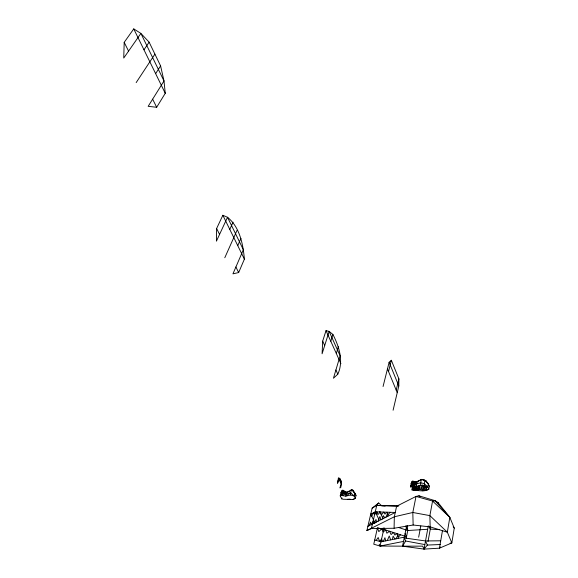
<?xml version="1.0" encoding="UTF-8"?>
<svg xmlns="http://www.w3.org/2000/svg" width="578" height="578" viewBox="0 0 578 578"><rect width="100%" height="100%" fill="white"/><g stroke="black" fill="none" stroke-linecap="round" stroke-linejoin="round"><path stroke-width="0.87" d="M393.091 410.236L398.806 385.981L398.885 378.865L391.342 360.275L389.124 362.276L383.062 386.516M216.62 228.52L216.418 241.185L227.508 217.277L222.848 215.269L216.62 228.52L219.568 234.401M416.239 481.792L413.624 481.619L412.909 481.026L411.493 482.146L410.517 486.893L416.456 486.271L416.94 481.633L421.759 479.379C425.704 479.545 428.219 482.861 429.367 486.308L428.789 489.356C423.66 492.29 417.388 490.014 411.883 490.014L412.584 486.568L411.225 483.446L412.244 482.905L416.68 482.941L416.984 483.649M450.096 543.19L451.83 542.915L447.329 532.201L429.873 515.627L412.815 512.484L394.34 516.775L366.9 530.532L371.387 528.574L394.08 528.249L394.34 516.775L396.595 506.241L416.023 496.423L418.913 495.801L434.974 500.664L437.922 502.405L449.836 517.361L454.257 528.111L451.83 542.915L439.439 548.182L424.021 549.1L402.555 546.167L380.057 546.037L373.764 544.201L377.441 527.916L383.741 529.361L406.522 536.702L405.099 533.624M124.198 42.353L123.743 58.053L140.888 33.408L133.742 28.9L124.198 42.353L128.576 51.102M349.56 491.264L346.352 492.456L345.825 496.141L341.128 495.447L340.218 495.873L341.743 498.865L343.072 499.248L352.948 499.529L355.289 498.337L356.026 495.382L352.775 490.072L351.395 489.754L345.211 493.482L344.409 492.059L342.024 492.023L341.099 492.535L341.237 493.034L342.371 492.03L342.552 492.579L343.057 492.037L343.296 492.593L343.737 492.051L343.975 492.463L344.409 492.059L347.335 492.651L342.826 490.195L341.432 491.278L340.218 495.881L350.644 492.702L351.395 489.754L354.899 493.099L354.155 496.054L355.289 498.337L352.948 499.529M322.683 341.128L322.098 353.772L329.142 331.411L326.014 330.659L322.683 341.128L324.699 345.521M433.189 500.837L434.974 500.664L449.836 517.361L447.329 532.201L430.162 526.876L413.14 525.019L394.08 528.249M442.481 530.561L439.439 548.182L440.385 546.933M428.009 541.514L430.285 529.101L430.039 526.63M406.645 525.987L402.555 546.167L422.691 546.152L424.021 549.1L428.32 525.872M416.456 486.271L420.553 485.491L421.145 479.48L425.22 480.397L428.37 483.916L427.785 486.965L428.789 489.356L427.474 489.739M418.645 537.208L420.791 525.987M425.17 488.237L425.61 485.961M414.253 485.534L413.263 490.411L418.855 489.32L423.595 490.158L424.252 486.799L423.847 485.86L422.865 490.903L423.595 490.158L426.824 489.927L426.47 489.096L418.551 488.612L418.855 489.32L418.205 490.332L419.144 485.628L421.6 485.209M425.719 481.597L425.87 480.809L421.759 479.379L417.403 481.568L412.526 481.546L411.493 482.146M421.709 488.2L422.374 484.834M418.855 489.32L419.144 485.628M415.929 489.031L416.081 488.309L416.5 488.923M406.175 538.421L407.765 530.525L407.259 525.481M413.92 484.386L414.065 483.663L414.426 484.118M413.075 489.985L413.79 486.466M410.517 486.893L411.522 486.43L412.909 481.026L412.714 481.98M411.709 486.864L412.432 483.338M392.375 539.541L393.098 536.117L394.969 539.021M403.892 541.348L380.057 546.037L384.088 527.772M382.535 519.058L383.308 515.619L384.861 517.852M376.191 513.763L376.553 512.173M371.387 528.574L376.726 505.461L378.662 502.976L381.704 505.837L385.165 506.068M366.9 530.532L372.145 508.12L378.662 502.976M396.205 390.15L398.885 378.865M388.539 371.553L391.342 360.275M351.966 489.884L351.792 490.556L351.395 489.754M342.581 491.119L342.826 490.195L341.432 491.278M341.743 498.865L341.966 498.012M343.455 493.475L343.635 492.774L343.932 493.222M341.128 495.447L342.371 490.7L346.793 492.391L346.634 493.012L342.371 490.7L342.559 491.069M340.543 482.399L340.977 480.78L339.806 478.454L338.376 478.093L337.603 483.324L339.019 478.049L341.36 482.695L341.54 484.371L340.76 487.305L339.965 487.969L341.36 482.695L340.977 480.78M339.373 480.08L339.806 478.454M337.819 374.161C343.859 361.163 339.076 346.46 332.906 334.46L329.142 331.411L340.117 355.853L333.448 378.25L337.819 374.161L335.905 369.985M336.317 353.476L338.368 346.677M330.797 341.251L332.906 334.46M412.165 485.303L412.468 484.487L412.627 485.065M412.923 484.906L413.321 483.873L413.588 484.559M374.479 523.249L375.996 519.376L376.589 522.151M377.969 521.435L379.898 516.559L381.018 519.853M414.643 484.003L414.961 483.259L415.091 483.764M341.793 494.356L342.125 493.561L342.227 494.125M413.956 489.429L414.281 488.656L414.477 489.32M238.671 272.541L244.386 259.139C243.078 244.162 239.762 227.125 227.508 217.277L243.352 249.739L232.948 273.842L238.671 272.541L235.896 267.007M342.508 493.973L342.935 492.976L343.137 493.641M385.88 517.324L387.397 513.791L387.954 516.248M383.359 541.355L384.926 537.706L385.728 540.878M414.816 489.255L415.228 488.287L415.56 489.104M387.267 540.567L389.261 535.987L390.677 539.888M237.76 245.65L240.954 238.389M224.791 257.73L237.038 230.34M410.929 485.896L411.283 485.108L411.471 485.65L411.825 484.964L412.042 485.368M229.791 229.408L233.079 222.176M368.909 525.857L370.614 522.136L371.322 524.802L373.005 521.58L373.915 523.545M344.141 493.106L344.474 492.384L345.897 494.219M340.652 494.92L341.02 494.154L341.143 494.689L341.504 494.024L341.67 494.421M396.096 538.797L397.671 535.524L398.408 538.328M416.745 488.872L417.085 488.179L417.251 488.771M402.555 546.167L405.662 541.001L404.224 537.93L425.531 540.957L440.711 540.798M156.681 107.27L165.25 93.296L164 80.971L160.597 65.892L149.131 42.165L140.888 33.408L164 80.971L148.17 106.33L156.681 107.27L152.635 99.185M155.634 73.637L160.597 65.892M136.162 82.603L154.911 54.13M143.965 49.795L149.131 42.165M415.51 482.926L415.163 483.446L414.86 482.926L413.675 483.483L413.378 482.912L412.865 483.475L412.627 482.905L412.128 483.461L411.904 483.085L411.428 483.959L411.225 483.446M389.962 512.281L388.293 514.702L387.014 512.195L384.941 514.131L383.684 512.086L381.581 514.716L380.317 511.985L377.933 514.593L376.957 511.884L374.652 514.449L373.749 512.621L371.488 516.667L370.722 514.196L375.252 511.833L395.265 512.448L367.875 526.305M376.155 540.423L378.2 537.504L379.536 541.413L381.596 539.079L382.723 541.485M412.381 489.226L412.808 488.612L413.118 489.436L413.559 488.952L413.819 489.45M424.021 549.1L427.359 545.061L440.523 544.512M400.511 534.766L398.726 536.796L397.165 533.682L394.897 535.069L393.38 532.461L391.089 534.571L389.536 531.225L386.92 533.227L385.692 529.99L383.163 531.97L381.646 528.877L378.828 531.644L377.434 527.902M417.706 488.013L417.316 488.446L416.124 487.536L415.625 487.984L415.271 487.283L414.701 487.709L414.412 487.023L413.862 487.442L413.516 486.784L412.909 487.37L412.584 486.568L419.036 488.417L418.732 487.709M426.824 489.927L426.181 490.621L427.055 486.069L427.402 486.9L419.296 487.11L415.091 485.795M350.644 492.702L345.825 496.141L350.665 494.978L354.155 496.054L350.644 492.702L350.665 494.978M419.866 480.643L421.759 479.379M372.145 508.12L376.726 505.461L396.595 506.241L398.856 505.801L376.726 505.461M416.68 482.941L410.698 486.004M411.522 486.43L416.492 483.844L420.481 482.847L424.1 483.483L427.785 486.965L424.158 485.845L420.553 485.491M340.442 495.021L344.567 492.882L346.366 494.053M406.522 536.702L380.989 541.832L374.71 540.004M419.036 488.417L413.436 489.53L412.063 489.132M434.974 500.664L432.575 501.054L416.023 496.423L412.815 512.484L413.14 525.019M423.775 480.571L425.22 480.397M347.429 499.32L350.124 499.117M398.545 527.468L407.765 530.525L427.583 529.275M346.085 493.496L345.211 493.482L344.409 492.059M439.648 529.65L430.285 529.101L429.201 526.637M405.662 541.001L424.758 544.57M412.584 486.568L413.978 486.893L412.244 482.905M378.279 528.097L383.741 529.361L383.142 528.126M417.973 481.908L412.526 481.546L412.692 481.929M418.913 495.801L420.293 496.647M428.37 483.916L424.693 480.448L424.158 485.845M449.836 517.361L432.575 501.054L429.873 515.627L430.162 526.876M428.37 485.065L429.367 486.308M453.181 526.746L454.257 528.111M356.026 495.382L352.775 490.072M341.099 492.535L342.234 494.775M337.588 481.033L338 481.85M340.355 486.495L340.76 487.305M342.964 491.864L343.715 493.359M342.024 492.023L342.992 493.93M338.376 478.093L341.54 484.371M379.146 544.194L380.057 546.037M370.722 514.196L375.064 523.061M222.848 215.269L244.386 259.139M133.742 28.9L165.25 93.296M375.252 511.833L378.93 519.42M379.594 511.451L383.084 518.733M405.669 525.966L407.765 530.525M326.014 330.659L340.912 363.67M425.531 540.957L427.359 545.061M413.053 482.76L413.725 484.321M418.992 486.401L419.296 487.11M423.197 489.219L423.595 490.158M425.87 480.809L426.376 482.009M437.922 502.405L438.608 504.052M387.455 368.937L397.238 392.65M389.124 362.276L398.806 385.981"/></g></svg>
